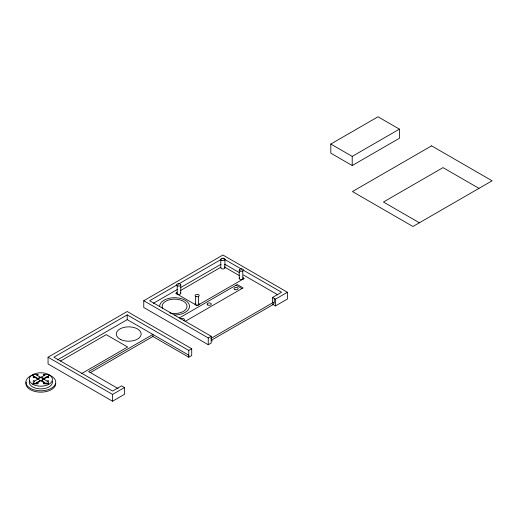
<?xml version="1.0" encoding="UTF-8"?>
<svg xmlns="http://www.w3.org/2000/svg" width="518" height="518" viewBox="0 0 518 518"><rect width="100%" height="100%" fill="white"/><g stroke="black" fill="none" stroke-linecap="round" stroke-linejoin="round"><path stroke-width="0.78" d="M225.641 264.238L225.058 264.607A3.315 1.917 0 0 1 224.326 264.879M225.298 264.523L225.621 264.335M330.808 144.036L378.01 116.783L399.41 129.137L399.41 138.28L352.208 165.533L330.808 153.173L330.808 144.036L352.208 156.391L399.41 129.137M176.845 285.004L149.624 300.725L211.189 336.266L211.189 343.039L208.255 344.729L143.758 307.491L143.758 300.725L222.915 255.024L287.412 292.262L287.412 299.028L275.453 305.937L272.526 304.241M191.712 348.743L188.779 350.44L127.214 314.892L53.917 357.206L112.555 391.064L121.581 385.845L124.514 387.542L124.514 394.308L112.555 401.217L48.057 363.979L48.057 357.206L127.214 311.506L191.712 348.743L191.712 355.516L188.779 357.206L152.894 336.493L90.028 372.785M178.244 284.201L220.823 259.615M153.354 303.308L177.15 289.568M180.646 287.548L220.584 264.491M57.407 359.932L127.214 319.632L188.779 355.18M176.709 292.735L175.731 293.298L197.138 305.652L244.263 278.444L243.285 277.881M180.653 290.456L220.7 267.333M60.405 361.111L106.222 334.66L127.622 347.021L81.812 373.472M33.275 377.149L34.447 376.476L37.892 378.464L40.242 377.11L40.242 377.79L34.447 381.131L33.275 380.458L33.275 383.838L32.686 384.181M36.791 375.796L37.963 375.123L37.963 374.443L36.791 375.123L40.242 377.11M40.242 380.497L36.791 382.485L36.791 383.165L40.242 381.17L40.242 380.497L34.447 377.149L33.275 377.829L33.275 374.443L37.963 374.443M48.964 384.181L48.381 383.838L48.381 380.458L47.203 381.131L41.414 377.79L41.414 377.11L44.859 375.123L43.687 374.443L43.687 375.123L44.859 375.796M48.381 375.123L48.964 374.779M41.414 377.11L43.758 378.464L47.203 376.476L48.381 377.149M44.859 383.165L41.414 381.17L41.414 380.497L47.203 377.149L48.381 377.829L48.381 374.443L43.687 374.443M48.381 383.838L43.687 383.838L43.687 383.165L44.859 382.485L41.414 380.497M179.234 318.02L237.225 284.537L243.091 287.924L185.101 321.406M274.281 298.485L274.281 303.224L272.526 302.208L272.526 297.468L281.552 292.262L243.156 270.092M143.758 300.725L208.255 337.963L211.189 336.266M272.526 297.468L275.453 299.164L287.412 292.262M48.057 357.206L112.555 394.444L124.514 387.542M210.936 338.442L273.109 302.551L273.109 304.578L211.176 340.339L212.348 341.012M33.275 383.165L37.963 383.165L37.963 383.838L33.275 383.838M43.687 383.165L48.381 383.165M220.383 264.381L221.024 264.717M478.969 188.371L443.026 167.618L383.437 202.02L419.379 222.772M222.915 258.404L241.764 269.289M225.246 264.491L239.303 272.604M243.499 275.032L277.81 294.833M224.326 266.938L239.374 275.628M236.053 285.217L241.919 288.604M118.149 388.604L88.63 371.561L152.894 334.46L152.894 336.493M32.686 374.779L33.275 375.123M36.791 382.485L37.963 383.165M352.208 156.391L352.208 165.533M275.453 299.164L275.453 305.937M242.793 270.895L242.793 279.293M239.258 270.053L239.258 278.444M224.935 259.389L224.935 267.78M220.785 259.389L220.785 267.78M208.255 337.963L208.255 344.729M198.601 296.413L198.601 304.811M195.668 296.413L195.668 304.811M188.779 350.44L188.779 357.206M180.737 284.9A2.072 1.198 0 0 1 177.629 285.936A2.072 1.198 0 0 1 177.629 283.864A2.072 1.198 0 0 1 180.737 284.9L180.737 293.298M177.201 285.748L177.201 294.146M127.214 314.892L127.214 319.632M112.555 394.444L112.555 401.217M47.203 376.476L47.203 377.149M47.203 381.131L47.203 381.811M43.758 378.464L43.758 379.144M42.586 379.817L42.586 380.497M37.892 378.464L37.892 379.144M34.447 376.476L34.447 377.149M34.447 381.131L34.447 381.811M243.123 277.849A2.072 1.198 0 0 1 241.33 279.642A2.072 1.198 0 0 1 239.536 277.849M199.139 303.652A2.072 1.198 0 0 1 196.6 305.115A2.072 1.198 0 0 1 195.668 303.114M180.536 319.023A2.072 1.198 0 0 1 183.592 318.667A2.072 1.198 0 0 1 183.793 320.467M180.458 292.702A2.072 1.198 0 0 1 178.665 294.496A2.072 1.198 0 0 1 176.871 292.702M224.657 267.184A2.072 1.198 0 0 1 223.129 268.971A2.072 1.198 0 0 1 220.856 267.476M159.641 306.326A14.925 8.618 0 0 1 174.572 297.714A14.925 8.618 0 0 1 189.491 306.332A14.925 8.618 0 0 1 174.56 314.944M162.548 308.184A12.438 7.181 0 0 1 174.022 299.151A12.438 7.181 0 0 1 186.817 307.575A12.438 7.181 0 0 1 169.807 312.963M55.75 383.54A14.925 8.618 0 0 1 39.523 392.126A14.925 8.618 0 0 1 26.127 382.044M48.291 374.728A14.925 8.618 0 0 1 52.422 387.613A14.925 8.618 0 0 1 29.733 387.956A14.925 8.618 0 0 1 32.699 374.961M52.337 381.313A11.61 6.702 0 0 1 39.815 388.863A11.61 6.702 0 0 1 29.753 380.173M33.761 374.164L31.617 375.401A11.61 6.702 0 0 0 31.617 383.56L33.761 384.796A11.61 6.702 0 0 0 47.896 384.796L50.039 383.56A11.61 6.702 0 0 0 50.039 375.401L47.896 374.164A11.61 6.702 0 0 0 33.761 374.164M431.591 145.849L352.434 191.55L412.943 226.489L492.1 180.788L431.591 145.849M235.017 289.64A2.072 1.198 0 0 0 238.125 288.604A2.072 1.198 0 0 0 235.017 287.568A2.072 1.198 0 0 0 235.017 289.64M207.724 304.96A2.072 1.198 0 0 0 211.195 304.422A2.072 1.198 0 0 0 208.657 302.952A2.072 1.198 0 0 0 207.724 304.96M221.393 260.23A2.072 1.198 0 0 0 224.864 259.699A2.072 1.198 0 0 0 222.326 258.229A2.072 1.198 0 0 0 221.393 260.23M240.294 271.089A2.072 1.198 0 0 0 243.402 270.053A2.072 1.198 0 0 0 240.294 269.017A2.072 1.198 0 0 0 240.294 271.089M196.102 296.6A2.072 1.198 0 0 0 199.21 295.564A2.072 1.198 0 0 0 196.102 294.528A2.072 1.198 0 0 0 196.102 296.6M120.228 339.29A12.438 7.181 0 0 0 140.825 335.651A12.438 7.181 0 0 0 125.065 327.169A12.438 7.181 0 0 0 120.228 339.29"/></g></svg>
